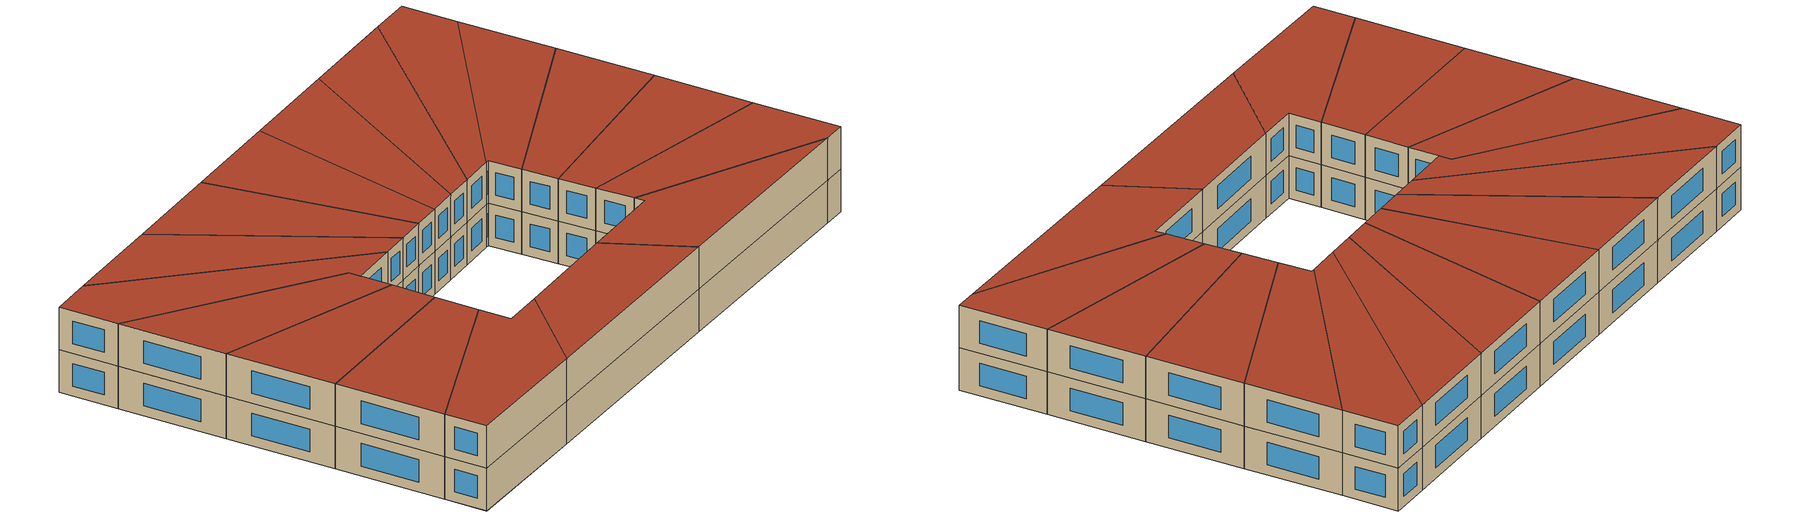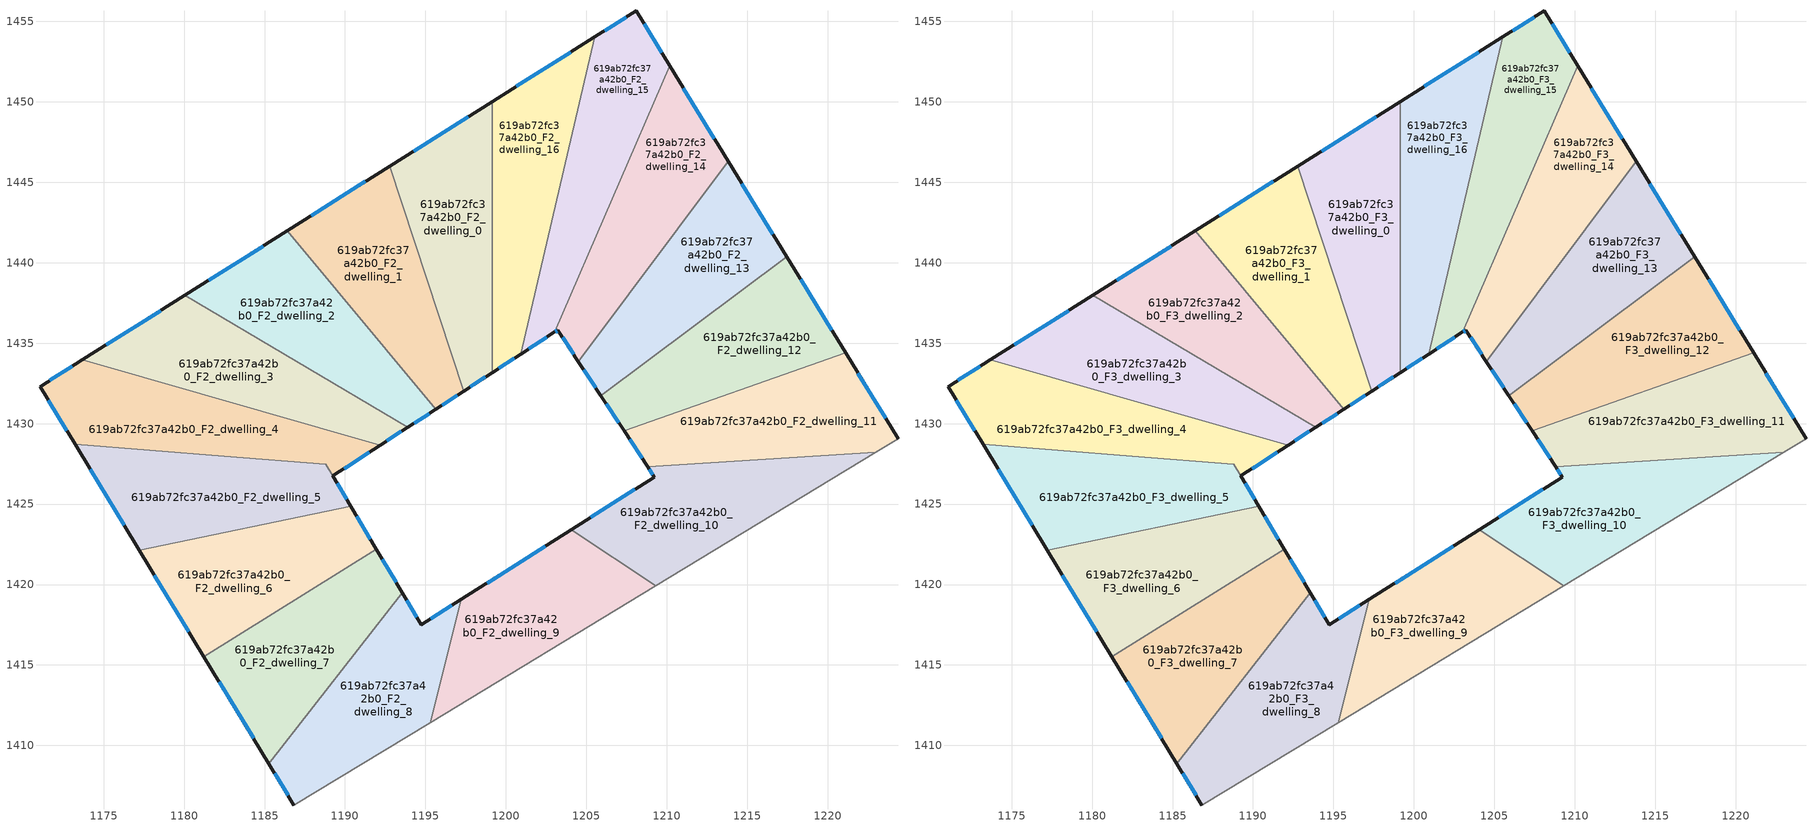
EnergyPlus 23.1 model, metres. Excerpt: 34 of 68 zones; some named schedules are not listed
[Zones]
619ab72fc37a42b0_F2_dwelling_0
 floor to 619ab72fc37a42b0_F1_dwelling_0 (EU_floor_Construction): 1199.15,1450.01 1199.15,1433.17 1197.38,1432.02 1192.77,1446 z6
 wall outside (EU_wall_Construction): 1197.38,1432.02 1199.15,1433.17 / 1199.15,1450.01 1192.77,1446 z6:9
 wall to 619ab72fc37a42b0_F2_dwelling_16 (EU_wall_Construction): 1199.15,1433.17 1199.15,1450.01 z6:9
 wall to 619ab72fc37a42b0_F2_dwelling_1 (EU_wall_Construction): 1192.77,1446 1197.38,1432.02 z6:9
 window (EU_Window_Construction): 1197.8,1432.29 1198.73,1432.9 / 1197.65,1449.07 1194.27,1446.94 z6.7:8.3
619ab72fc37a42b0_F2_dwelling_1
 floor to 619ab72fc37a42b0_F1_dwelling_1 (EU_floor_Construction): 1192.77,1446 1197.38,1432.02 1195.63,1430.89 1186.4,1441.98 z6
 wall outside (EU_wall_Construction): 1195.64,1430.89 1197.38,1432.02 / 1192.77,1446 1186.4,1441.98 z6:9
 wall to 619ab72fc37a42b0_F2_dwelling_2 (EU_wall_Construction): 1186.4,1441.98 1195.64,1430.89 z6:9
 window (EU_Window_Construction): 1196.05,1431.16 1196.97,1431.76 / 1191.27,1445.05 1187.9,1442.92 z6.7:8.3
619ab72fc37a42b0_F2_dwelling_10
 floor to 619ab72fc37a42b0_F1_dwelling_10 (EU_floor_Construction): 1222.99,1428.23 1209.31,1419.93 1204.07,1423.41 1209.24,1426.68 1208.82,1427.31 z6
 wall outside (EU_wall_Construction): 1208.82,1427.31 1209.24,1426.68 1204.07,1423.41 z6:9
 wall adiabatic (EU_wall_Construction): 1209.31,1419.93 1222.99,1428.23 z6:9
 wall to 619ab72fc37a42b0_F2_dwelling_11 (EU_wall_Construction): 1222.99,1428.23 1208.82,1427.31 z6:9
 wall to 619ab72fc37a42b0_F2_dwelling_9 (EU_wall_Construction): 1204.07,1423.41 1209.31,1419.93 z6:9
 window (EU_Window_Construction): 1208.02,1425.91 1205.28,1424.18 / 1208.92,1427.16 1209.14,1426.83 z6.7:8.3
619ab72fc37a42b0_F2_dwelling_11
 floor to 619ab72fc37a42b0_F1_dwelling_11 (EU_floor_Construction): 1221.11,1434.4 1224.38,1429.07 1222.99,1428.23 1208.82,1427.31 1207.34,1429.56 z6
 wall outside (EU_wall_Construction): 1207.34,1429.56 1208.82,1427.31 / 1224.38,1429.07 1221.11,1434.4 z6:9
 wall adiabatic (EU_wall_Construction): 1222.99,1428.23 1224.38,1429.07 z6:9
 wall to 619ab72fc37a42b0_F2_dwelling_12 (EU_wall_Construction): 1221.11,1434.4 1207.34,1429.56 z6:9
 window (EU_Window_Construction): 1207.69,1429.03 1208.48,1427.84 / 1223.61,1430.32 1221.88,1433.15 z6.7:8.3
619ab72fc37a42b0_F2_dwelling_12
 floor to 619ab72fc37a42b0_F1_dwelling_12 (EU_floor_Construction): 1217.46,1440.36 1221.11,1434.4 1207.34,1429.56 1205.91,1431.73 z6
 wall outside (EU_wall_Construction): 1205.91,1431.73 1207.34,1429.56 / 1221.11,1434.4 1217.46,1440.36 z6:9
 wall to 619ab72fc37a42b0_F2_dwelling_13 (EU_wall_Construction): 1217.46,1440.36 1205.91,1431.73 z6:9
 window (EU_Window_Construction): 1206.25,1431.22 1207.01,1430.07 / 1220.26,1435.8 1218.32,1438.96 z6.7:8.3
619ab72fc37a42b0_F2_dwelling_13
 floor to 619ab72fc37a42b0_F1_dwelling_13 (EU_floor_Construction): 1213.82,1446.31 1217.46,1440.36 1205.91,1431.73 1204.51,1433.86 z6
 wall outside (EU_wall_Construction): 1204.51,1433.86 1205.91,1431.73 / 1217.46,1440.36 1213.82,1446.31 z6:9
 wall to 619ab72fc37a42b0_F2_dwelling_14 (EU_wall_Construction): 1213.82,1446.31 1204.51,1433.86 z6:9
 window (EU_Window_Construction): 1204.84,1433.36 1205.58,1432.23 / 1216.6,1441.76 1214.67,1444.92 z6.7:8.3
619ab72fc37a42b0_F2_dwelling_14
 floor to 619ab72fc37a42b0_F1_dwelling_14 (EU_floor_Construction): 1210.19,1452.24 1213.82,1446.31 1204.51,1433.86 1203.22,1435.82 1203.04,1435.7 z6
 wall outside (EU_wall_Construction): 1203.04,1435.7 1203.22,1435.82 1204.51,1433.86 / 1213.82,1446.31 1210.19,1452.24 z6:9
 wall to 619ab72fc37a42b0_F2_dwelling_15 (EU_wall_Construction): 1210.19,1452.24 1203.04,1435.7 z6:9
 window (EU_Window_Construction): 1203.53,1435.36 1204.21,1434.32 / 1203.08,1435.72 1203.18,1435.79 / 1212.96,1447.71 1211.04,1450.85 z6.7:8.3
619ab72fc37a42b0_F2_dwelling_15
 floor to 619ab72fc37a42b0_F1_dwelling_15 (EU_floor_Construction): 1208.1,1455.65 1210.19,1452.24 1203.04,1435.7 1200.93,1434.33 1205.53,1454.04 z6
 wall outside (EU_wall_Construction): 1200.93,1434.33 1203.04,1435.7 / 1210.19,1452.24 1208.1,1455.65 1205.53,1454.04 z6:9
 wall to 619ab72fc37a42b0_F2_dwelling_16 (EU_wall_Construction): 1205.53,1454.04 1200.93,1434.33 z6:9
 window (EU_Window_Construction): 1201.43,1434.65 1202.55,1435.38 / 1207.49,1455.27 1206.13,1454.42 / 1209.7,1453.04 1208.59,1454.85 z6.7:8.3
619ab72fc37a42b0_F2_dwelling_16
 floor to 619ab72fc37a42b0_F1_dwelling_16 (EU_floor_Construction): 1205.53,1454.04 1200.93,1434.33 1199.15,1433.17 1199.15,1450.01 z6
 wall outside (EU_wall_Construction): 1199.15,1433.17 1200.93,1434.33 / 1205.53,1454.04 1199.15,1450.01 z6:9
 window (EU_Window_Construction): 1199.57,1433.44 1200.51,1434.06 / 1204.03,1453.09 1200.64,1450.96 z6.7:8.3
619ab72fc37a42b0_F2_dwelling_2
 floor to 619ab72fc37a42b0_F1_dwelling_2 (EU_floor_Construction): 1186.4,1441.98 1195.63,1430.89 1193.91,1429.77 1180.03,1437.97 z6
 wall outside (EU_wall_Construction): 1193.91,1429.77 1195.64,1430.89 / 1186.4,1441.98 1180.03,1437.97 z6:9
 wall to 619ab72fc37a42b0_F2_dwelling_3 (EU_wall_Construction): 1180.03,1437.97 1193.91,1429.77 z6:9
 window (EU_Window_Construction): 1194.31,1430.03 1195.23,1430.63 / 1184.9,1441.04 1181.53,1438.91 z6.7:8.3
619ab72fc37a42b0_F2_dwelling_3
 floor to 619ab72fc37a42b0_F1_dwelling_3 (EU_floor_Construction): 1193.91,1429.77 1192.2,1428.66 1173.67,1433.96 1180.03,1437.97 z6
 wall outside (EU_wall_Construction): 1192.2,1428.66 1193.91,1429.77 / 1180.03,1437.97 1173.67,1433.96 z6:9
 wall to 619ab72fc37a42b0_F2_dwelling_4 (EU_wall_Construction): 1173.67,1433.96 1192.2,1428.66 z6:9
 window (EU_Window_Construction): 1192.6,1428.92 1193.51,1429.51 / 1178.54,1437.03 1175.17,1434.9 z6.7:8.3
619ab72fc37a42b0_F2_dwelling_4
 floor to 619ab72fc37a42b0_F1_dwelling_4 (EU_floor_Construction): 1192.2,1428.66 1189.25,1426.75 1188.8,1427.49 1173.22,1428.71 1171.04,1432.3 1173.67,1433.96 z6
 wall outside (EU_wall_Construction): 1173.67,1433.96 1171.04,1432.3 1173.22,1428.71 / 1189.24,1426.75 1192.2,1428.66 z6:9
 wall to 619ab72fc37a42b0_F2_dwelling_5 (EU_wall_Construction): 1173.22,1428.71 1182.49,1427.98 / 1188.81,1427.49 1189.24,1426.75 / 1182.5,1427.98 1188.8,1427.49 z6:9
 window (EU_Window_Construction): 1171.55,1431.46 1172.71,1429.55 / 1173.05,1433.57 1171.66,1432.69 / 1189.94,1427.2 1191.51,1428.21 z6.7:8.3
619ab72fc37a42b0_F2_dwelling_5
 floor to 619ab72fc37a42b0_F1_dwelling_5 (EU_floor_Construction): 1188.8,1427.49 1190.37,1424.86 1177.21,1422.13 1173.22,1428.71 z6
 wall outside (EU_wall_Construction): 1173.22,1428.71 1177.21,1422.13 / 1190.37,1424.86 1189.25,1426.75 z6:9
 wall to 619ab72fc37a42b0_F2_dwelling_6 (EU_wall_Construction): 1177.21,1422.13 1190.37,1424.86 z6:9
 window (EU_Window_Construction): 1174.16,1427.16 1176.28,1423.68 / 1190.1,1425.3 1189.51,1426.3 z6.7:8.3
619ab72fc37a42b0_F2_dwelling_6
 floor to 619ab72fc37a42b0_F1_dwelling_6 (EU_floor_Construction): 1190.37,1424.86 1191.95,1422.19 1181.23,1415.51 1177.21,1422.13 z6
 wall outside (EU_wall_Construction): 1191.95,1422.19 1190.37,1424.86 / 1177.21,1422.13 1181.23,1415.51 z6:9
 wall to 619ab72fc37a42b0_F2_dwelling_7 (EU_wall_Construction): 1181.23,1415.51 1191.95,1422.19 z6:9
 window (EU_Window_Construction): 1191.58,1422.82 1190.74,1424.23 / 1178.16,1420.58 1180.29,1417.06 z6.7:8.3
619ab72fc37a42b0_F2_dwelling_7
 floor to 619ab72fc37a42b0_F1_dwelling_7 (EU_floor_Construction): 1191.95,1422.19 1193.55,1419.5 1185.26,1408.87 1181.23,1415.51 z6
 wall outside (EU_wall_Construction): 1193.55,1419.5 1191.95,1422.19 / 1181.23,1415.51 1185.26,1408.87 z6:9
 wall to 619ab72fc37a42b0_F2_dwelling_8 (EU_wall_Construction): 1185.26,1408.87 1193.55,1419.5 z6:9
 window (EU_Window_Construction): 1193.18,1420.13 1192.33,1421.56 / 1182.18,1413.95 1184.32,1410.43 z6.7:8.3
619ab72fc37a42b0_F2_dwelling_8
 floor to 619ab72fc37a42b0_F1_dwelling_8 (EU_floor_Construction): 1197.22,1419.07 1195.28,1411.42 1186.83,1406.29 1185.26,1408.87 1193.55,1419.5 1194.74,1417.5 z6
 wall outside (EU_wall_Construction): 1197.22,1419.07 1194.74,1417.5 1193.55,1419.5 / 1185.26,1408.87 1186.83,1406.29 z6:9
 wall adiabatic (EU_wall_Construction): 1186.83,1406.29 1195.28,1411.42 z6:9
 wall to 619ab72fc37a42b0_F2_dwelling_9 (EU_wall_Construction): 1195.29,1411.42 1197.22,1419.07 z6:9
 window (EU_Window_Construction): 1194.46,1417.97 1193.83,1419.03 / 1196.64,1418.7 1195.32,1417.87 / 1185.63,1408.26 1186.46,1406.89 z6.7:8.3
619ab72fc37a42b0_F2_dwelling_9
 floor to 619ab72fc37a42b0_F1_dwelling_9 (EU_floor_Construction): 1209.31,1419.93 1195.28,1411.42 1197.22,1419.07 1204.07,1423.41 z6
 wall outside (EU_wall_Construction): 1204.07,1423.41 1197.22,1419.07 z6:9
 wall adiabatic (EU_wall_Construction): 1195.28,1411.42 1209.31,1419.93 z6:9
 window (EU_Window_Construction): 1202.46,1422.39 1198.83,1420.09 z6.7:8.3
619ab72fc37a42b0_F3_dwelling_0
 floor to 619ab72fc37a42b0_F2_dwelling_0 (EU_floor_Construction): 1199.15,1450.01 1199.15,1433.17 1197.38,1432.02 1192.77,1446 z9
 wall outside (EU_wall_Construction): 1197.38,1432.02 1199.15,1433.17 / 1199.15,1450.01 1192.77,1446 z9:12
 wall to 619ab72fc37a42b0_F3_dwelling_16 (EU_wall_Construction): 1199.15,1433.17 1199.15,1450.01 z9:12
 wall to 619ab72fc37a42b0_F3_dwelling_1 (EU_wall_Construction): 1192.77,1446 1197.38,1432.02 z9:12
 window (EU_Window_Construction): 1197.8,1432.29 1198.73,1432.9 / 1197.65,1449.07 1194.27,1446.94 z9.7:11.3
 roof outside (EU_roof_Construction): 1199.15,1433.17 1199.15,1450.01 1192.77,1446 1197.38,1432.02 z12
619ab72fc37a42b0_F3_dwelling_1
 floor to 619ab72fc37a42b0_F2_dwelling_1 (EU_floor_Construction): 1192.77,1446 1197.38,1432.02 1195.63,1430.89 1186.4,1441.98 z9
 wall outside (EU_wall_Construction): 1195.64,1430.89 1197.38,1432.02 / 1192.77,1446 1186.4,1441.98 z9:12
 wall to 619ab72fc37a42b0_F3_dwelling_2 (EU_wall_Construction): 1186.4,1441.98 1195.64,1430.89 z9:12
 window (EU_Window_Construction): 1196.05,1431.16 1196.97,1431.76 / 1191.27,1445.05 1187.9,1442.92 z9.7:11.3
 roof outside (EU_roof_Construction): 1197.38,1432.02 1192.77,1446 1186.4,1441.98 1195.64,1430.89 z12
619ab72fc37a42b0_F3_dwelling_10
 floor to 619ab72fc37a42b0_F2_dwelling_10 (EU_floor_Construction): 1222.99,1428.23 1209.31,1419.93 1204.07,1423.41 1209.24,1426.68 1208.82,1427.31 z9
 wall outside (EU_wall_Construction): 1208.82,1427.31 1209.24,1426.68 1204.07,1423.41 z9:12
 wall adiabatic (EU_wall_Construction): 1209.31,1419.93 1222.99,1428.23 z9:12
 wall to 619ab72fc37a42b0_F3_dwelling_11 (EU_wall_Construction): 1222.99,1428.23 1208.82,1427.31 z9:12
 wall to 619ab72fc37a42b0_F3_dwelling_9 (EU_wall_Construction): 1204.07,1423.41 1209.31,1419.93 z9:12
 window (EU_Window_Construction): 1208.02,1425.91 1205.28,1424.18 / 1208.92,1427.16 1209.14,1426.83 z9.7:11.3
 roof outside (EU_roof_Construction): 1222.99,1428.23 1208.82,1427.31 1209.24,1426.68 1204.07,1423.41 1209.31,1419.93 z12
619ab72fc37a42b0_F3_dwelling_11
 floor to 619ab72fc37a42b0_F2_dwelling_11 (EU_floor_Construction): 1221.11,1434.4 1224.38,1429.07 1222.99,1428.23 1208.82,1427.31 1207.34,1429.56 z9
 wall outside (EU_wall_Construction): 1207.34,1429.56 1208.82,1427.31 / 1224.38,1429.07 1221.11,1434.4 z9:12
 wall adiabatic (EU_wall_Construction): 1222.99,1428.23 1224.38,1429.07 z9:12
 wall to 619ab72fc37a42b0_F3_dwelling_12 (EU_wall_Construction): 1221.11,1434.4 1207.34,1429.56 z9:12
 window (EU_Window_Construction): 1207.69,1429.03 1208.48,1427.84 / 1223.61,1430.32 1221.88,1433.15 z9.7:11.3
 roof outside (EU_roof_Construction): 1222.99,1428.23 1224.38,1429.07 1221.11,1434.4 1207.34,1429.56 1208.82,1427.31 z12
619ab72fc37a42b0_F3_dwelling_12
 floor to 619ab72fc37a42b0_F2_dwelling_12 (EU_floor_Construction): 1217.46,1440.36 1221.11,1434.4 1207.34,1429.56 1205.91,1431.73 z9
 wall outside (EU_wall_Construction): 1205.91,1431.73 1207.34,1429.56 / 1221.11,1434.4 1217.46,1440.36 z9:12
 wall to 619ab72fc37a42b0_F3_dwelling_13 (EU_wall_Construction): 1217.46,1440.36 1205.91,1431.73 z9:12
 window (EU_Window_Construction): 1206.25,1431.22 1207.01,1430.07 / 1220.26,1435.8 1218.32,1438.96 z9.7:11.3
 roof outside (EU_roof_Construction): 1221.11,1434.4 1217.46,1440.36 1205.91,1431.73 1207.34,1429.56 z12
619ab72fc37a42b0_F3_dwelling_13
 floor to 619ab72fc37a42b0_F2_dwelling_13 (EU_floor_Construction): 1213.82,1446.31 1217.46,1440.36 1205.91,1431.73 1204.51,1433.86 z9
 wall outside (EU_wall_Construction): 1204.51,1433.86 1205.91,1431.73 / 1217.46,1440.36 1213.82,1446.31 z9:12
 wall to 619ab72fc37a42b0_F3_dwelling_14 (EU_wall_Construction): 1213.82,1446.31 1204.51,1433.86 z9:12
 window (EU_Window_Construction): 1204.84,1433.36 1205.58,1432.23 / 1216.6,1441.76 1214.67,1444.92 z9.7:11.3
 roof outside (EU_roof_Construction): 1217.46,1440.36 1213.82,1446.31 1204.51,1433.86 1205.91,1431.73 z12
619ab72fc37a42b0_F3_dwelling_14
 floor to 619ab72fc37a42b0_F2_dwelling_14 (EU_floor_Construction): 1210.19,1452.24 1213.82,1446.31 1204.51,1433.86 1203.22,1435.82 1203.04,1435.7 z9
 wall outside (EU_wall_Construction): 1203.04,1435.7 1203.22,1435.82 1204.51,1433.86 / 1213.82,1446.31 1210.19,1452.24 z9:12
 wall to 619ab72fc37a42b0_F3_dwelling_15 (EU_wall_Construction): 1210.19,1452.24 1203.04,1435.7 z9:12
 window (EU_Window_Construction): 1203.53,1435.36 1204.21,1434.32 / 1203.08,1435.72 1203.18,1435.79 / 1212.96,1447.71 1211.04,1450.85 z9.7:11.3
 roof outside (EU_roof_Construction): 1204.51,1433.86 1213.82,1446.31 1210.19,1452.24 1203.04,1435.7 1203.22,1435.82 z12
619ab72fc37a42b0_F3_dwelling_15
 floor to 619ab72fc37a42b0_F2_dwelling_15 (EU_floor_Construction): 1208.1,1455.65 1210.19,1452.24 1203.04,1435.7 1200.93,1434.33 1205.53,1454.04 z9
 wall outside (EU_wall_Construction): 1200.93,1434.33 1203.04,1435.7 / 1210.19,1452.24 1208.1,1455.65 1205.53,1454.04 z9:12
 wall to 619ab72fc37a42b0_F3_dwelling_16 (EU_wall_Construction): 1205.53,1454.04 1200.93,1434.33 z9:12
 window (EU_Window_Construction): 1201.43,1434.65 1202.55,1435.38 / 1207.49,1455.27 1206.13,1454.42 / 1209.7,1453.04 1208.59,1454.85 z9.7:11.3
 roof outside (EU_roof_Construction): 1203.04,1435.7 1210.19,1452.24 1208.1,1455.65 1205.53,1454.04 1200.93,1434.33 z12
619ab72fc37a42b0_F3_dwelling_16
 floor to 619ab72fc37a42b0_F2_dwelling_16 (EU_floor_Construction): 1205.53,1454.04 1200.93,1434.33 1199.15,1433.17 1199.15,1450.01 z9
 wall outside (EU_wall_Construction): 1199.15,1433.17 1200.93,1434.33 / 1205.53,1454.04 1199.15,1450.01 z9:12
 window (EU_Window_Construction): 1199.57,1433.44 1200.51,1434.06 / 1204.03,1453.09 1200.64,1450.96 z9.7:11.3
 roof outside (EU_roof_Construction): 1200.93,1434.33 1205.53,1454.04 1199.15,1450.01 1199.15,1433.17 z12
619ab72fc37a42b0_F3_dwelling_2
 floor to 619ab72fc37a42b0_F2_dwelling_2 (EU_floor_Construction): 1186.4,1441.98 1195.63,1430.89 1193.91,1429.77 1180.03,1437.97 z9
 wall outside (EU_wall_Construction): 1193.91,1429.77 1195.64,1430.89 / 1186.4,1441.98 1180.03,1437.97 z9:12
 wall to 619ab72fc37a42b0_F3_dwelling_3 (EU_wall_Construction): 1180.03,1437.97 1193.91,1429.77 z9:12
 window (EU_Window_Construction): 1194.31,1430.03 1195.23,1430.63 / 1184.9,1441.04 1181.53,1438.91 z9.7:11.3
 roof outside (EU_roof_Construction): 1195.64,1430.89 1186.4,1441.98 1180.03,1437.97 1193.91,1429.77 z12
619ab72fc37a42b0_F3_dwelling_3
 floor to 619ab72fc37a42b0_F2_dwelling_3 (EU_floor_Construction): 1193.91,1429.77 1192.2,1428.66 1173.67,1433.96 1180.03,1437.97 z9
 wall outside (EU_wall_Construction): 1192.2,1428.66 1193.91,1429.77 / 1180.03,1437.97 1173.67,1433.96 z9:12
 wall to 619ab72fc37a42b0_F3_dwelling_4 (EU_wall_Construction): 1173.67,1433.96 1192.2,1428.66 z9:12
 window (EU_Window_Construction): 1192.6,1428.92 1193.51,1429.51 / 1178.54,1437.03 1175.17,1434.9 z9.7:11.3
 roof outside (EU_roof_Construction): 1193.91,1429.77 1180.03,1437.97 1173.67,1433.96 1192.2,1428.66 z12
619ab72fc37a42b0_F3_dwelling_4
 floor to 619ab72fc37a42b0_F2_dwelling_4 (EU_floor_Construction): 1192.2,1428.66 1189.25,1426.75 1188.8,1427.49 1173.22,1428.71 1171.04,1432.3 1173.67,1433.96 z9
 wall outside (EU_wall_Construction): 1173.67,1433.96 1171.04,1432.3 1173.22,1428.71 / 1189.24,1426.75 1192.2,1428.66 z9:12
 wall to 619ab72fc37a42b0_F3_dwelling_5 (EU_wall_Construction): 1173.22,1428.71 1182.49,1427.98 / 1188.81,1427.49 1189.24,1426.75 / 1182.5,1427.98 1188.8,1427.49 z9:12
 window (EU_Window_Construction): 1171.55,1431.46 1172.71,1429.55 / 1173.05,1433.57 1171.66,1432.69 / 1189.94,1427.2 1191.51,1428.21 z9.7:11.3
 roof outside (EU_roof_Construction): 1192.2,1428.66 1173.67,1433.96 1171.04,1432.3 1173.22,1428.71 1188.8,1427.49 1189.25,1426.75 z12
619ab72fc37a42b0_F3_dwelling_5
 floor to 619ab72fc37a42b0_F2_dwelling_5 (EU_floor_Construction): 1188.8,1427.49 1190.37,1424.86 1177.21,1422.13 1173.22,1428.71 z9
 wall outside (EU_wall_Construction): 1173.22,1428.71 1177.21,1422.13 / 1190.37,1424.86 1189.25,1426.75 z9:12
 wall to 619ab72fc37a42b0_F3_dwelling_6 (EU_wall_Construction): 1177.21,1422.13 1190.37,1424.86 z9:12
 window (EU_Window_Construction): 1174.16,1427.16 1176.28,1423.68 / 1190.1,1425.3 1189.51,1426.3 z9.7:11.3
 roof outside (EU_roof_Construction): 1190.37,1424.86 1188.8,1427.49 1173.22,1428.71 1177.21,1422.13 z12
619ab72fc37a42b0_F3_dwelling_6
 floor to 619ab72fc37a42b0_F2_dwelling_6 (EU_floor_Construction): 1190.37,1424.86 1191.95,1422.19 1181.23,1415.51 1177.21,1422.13 z9
 wall outside (EU_wall_Construction): 1191.95,1422.19 1190.37,1424.86 / 1177.21,1422.13 1181.23,1415.51 z9:12
 wall to 619ab72fc37a42b0_F3_dwelling_7 (EU_wall_Construction): 1181.23,1415.51 1191.95,1422.19 z9:12
 window (EU_Window_Construction): 1191.58,1422.82 1190.74,1424.23 / 1178.16,1420.58 1180.29,1417.06 z9.7:11.3
 roof outside (EU_roof_Construction): 1191.95,1422.19 1190.37,1424.86 1177.21,1422.13 1181.23,1415.51 z12
619ab72fc37a42b0_F3_dwelling_7
 floor to 619ab72fc37a42b0_F2_dwelling_7 (EU_floor_Construction): 1191.95,1422.19 1193.55,1419.5 1185.26,1408.87 1181.23,1415.51 z9
 wall outside (EU_wall_Construction): 1193.55,1419.5 1191.95,1422.19 / 1181.23,1415.51 1185.26,1408.87 z9:12
 wall to 619ab72fc37a42b0_F3_dwelling_8 (EU_wall_Construction): 1185.26,1408.87 1193.55,1419.5 z9:12
 window (EU_Window_Construction): 1193.18,1420.13 1192.33,1421.56 / 1182.18,1413.95 1184.32,1410.43 z9.7:11.3
 roof outside (EU_roof_Construction): 1185.26,1408.87 1193.55,1419.5 1191.95,1422.19 1181.23,1415.51 z12
619ab72fc37a42b0_F3_dwelling_8
 floor to 619ab72fc37a42b0_F2_dwelling_8 (EU_floor_Construction): 1197.22,1419.07 1195.28,1411.42 1186.83,1406.29 1185.26,1408.87 1193.55,1419.5 1194.74,1417.5 z9
 wall outside (EU_wall_Construction): 1197.22,1419.07 1194.74,1417.5 1193.55,1419.5 / 1185.26,1408.87 1186.83,1406.29 z9:12
 wall adiabatic (EU_wall_Construction): 1186.83,1406.29 1195.28,1411.42 z9:12
 wall to 619ab72fc37a42b0_F3_dwelling_9 (EU_wall_Construction): 1195.29,1411.42 1197.22,1419.07 z9:12
 window (EU_Window_Construction): 1194.46,1417.97 1193.83,1419.03 / 1196.64,1418.7 1195.32,1417.87 / 1185.63,1408.26 1186.46,1406.89 z9.7:11.3
 roof outside (EU_roof_Construction): 1195.28,1411.42 1197.22,1419.07 1194.74,1417.5 1193.55,1419.5 1185.26,1408.87 1186.83,1406.29 z12
619ab72fc37a42b0_F3_dwelling_9
 floor to 619ab72fc37a42b0_F2_dwelling_9 (EU_floor_Construction): 1209.31,1419.93 1195.28,1411.42 1197.22,1419.07 1204.07,1423.41 z9
 wall outside (EU_wall_Construction): 1204.07,1423.41 1197.22,1419.07 z9:12
 wall adiabatic (EU_wall_Construction): 1195.28,1411.42 1209.31,1419.93 z9:12
 window (EU_Window_Construction): 1202.46,1422.39 1198.83,1420.09 z9.7:11.3
 roof outside (EU_roof_Construction): 1209.31,1419.93 1204.07,1423.41 1197.22,1419.07 1195.28,1411.42 z12
[Building]
EU S2 Campaign: North Axis=0; Terrain=City; Solar Distribution=FullExterior
[Site:Location]
Budapest.Ferenc.Liszt.Intl.AP: Latitude=47.437; Longitude=19.256; Time Zone=1; Elevation=185
[SizingPeriod:WeatherFileDays]
AnnualSizingPeriod: Begin Month=1; Begin Day of Month=1; End Month=12; End Day of Month=31; Day of Week for Start Day=Monday; Use Weather File Daylight Saving Period=No; Use Weather File Rain and Snow Indicators=No
[MATERIAL]
EU_InternalMass_Material: Roughness=MediumRough; Thickness=0.1; Conductivity=1; Density=1800; Specific Heat=900; Thermal Absorptance=0.9; Solar Absorptance=0.7; Visible Absorptance=0.7
[MATERIAL:NOMASS] Roughness=MediumRough; Thermal Absorptance=0.9; Solar Absorptance=0.7; Visible Absorptance=0.7
Name | Thermal Resistance
EU_wall_NoMass | 0.832559
EU_roof_NoMass | 1.39638
EU_floor_NoMass | 0.872794
[WINDOWMATERIAL:SIMPLEGLAZINGSYSTEM]
EU_Window_SimpleGlazing: UFactor=2.79869; Solar Heat Gain Coefficient=0.75; Visible Transmittance=0.75
[CONSTRUCTION]
EU_wall_Construction: EU_wall_NoMass
EU_roof_Construction: EU_roof_NoMass
EU_floor_Construction: EU_floor_NoMass
EU_Window_Construction: EU_Window_SimpleGlazing
EU_InternalMass_Construction: EU_InternalMass_Material
[ZONE] Type=1; Multiplier=1; Ceiling Height=autocalculate; Floor Area=autocalculate; Part of Total Floor Area=Yes
Name | Volume
619ab72fc37a42b0_F2_dwelling_0; 619ab72fc37a42b0_F3_dwelling_0 | 206.043
619ab72fc37a42b0_F2_dwelling_1; 619ab72fc37a42b0_F3_dwelling_1 | 205.992
619ab72fc37a42b0_F2_dwelling_10; 619ab72fc37a42b0_F3_dwelling_10 | 205.99
619ab72fc37a42b0_F2_dwelling_11; 619ab72fc37a42b0_F3_dwelling_11 | 206.022
619ab72fc37a42b0_F2_dwelling_12; 619ab72fc37a42b0_F3_dwelling_12 | 206.02
619ab72fc37a42b0_F2_dwelling_13; 619ab72fc37a42b0_F3_dwelling_13 | 206.038
619ab72fc37a42b0_F2_dwelling_14; 619ab72fc37a42b0_F3_dwelling_14 | 206
619ab72fc37a42b0_F2_dwelling_15; 619ab72fc37a42b0_F3_dwelling_15 | 205.999
619ab72fc37a42b0_F2_dwelling_16; 619ab72fc37a42b0_F3_dwelling_16; 619ab72fc37a42b0_F2_dwelling_2; 619ab72fc37a42b0_F3_dwelling_2 | 206.04
619ab72fc37a42b0_F2_dwelling_3; 619ab72fc37a42b0_F3_dwelling_3 | 206.016
619ab72fc37a42b0_F2_dwelling_4; 619ab72fc37a42b0_F3_dwelling_4 | 207.538
619ab72fc37a42b0_F2_dwelling_5; 619ab72fc37a42b0_F3_dwelling_5 | 204.487
619ab72fc37a42b0_F2_dwelling_6; 619ab72fc37a42b0_F3_dwelling_6 | 206.055
619ab72fc37a42b0_F2_dwelling_7; 619ab72fc37a42b0_F3_dwelling_7 | 206.023
619ab72fc37a42b0_F2_dwelling_8; 619ab72fc37a42b0_F3_dwelling_8 | 206.007
619ab72fc37a42b0_F2_dwelling_9; 619ab72fc37a42b0_F3_dwelling_9 | 206.026
[INTERNALMASS] Construction=EU_InternalMass_Construction
Name | Zone or ZoneList | Surface Area
619ab72fc37a42b0_F2_dwelling_0_EU_InternalMass | 619ab72fc37a42b0_F2_dwelling_0 | 68.6809
619ab72fc37a42b0_F2_dwelling_1_EU_InternalMass | 619ab72fc37a42b0_F2_dwelling_1 | 68.6642
619ab72fc37a42b0_F2_dwelling_2_EU_InternalMass | 619ab72fc37a42b0_F2_dwelling_2 | 68.6799
619ab72fc37a42b0_F2_dwelling_3_EU_InternalMass | 619ab72fc37a42b0_F2_dwelling_3 | 68.6723
619ab72fc37a42b0_F2_dwelling_4_EU_InternalMass | 619ab72fc37a42b0_F2_dwelling_4 | 69.177
619ab72fc37a42b0_F2_dwelling_5_EU_InternalMass | 619ab72fc37a42b0_F2_dwelling_5 | 68.1646
619ab72fc37a42b0_F2_dwelling_6_EU_InternalMass | 619ab72fc37a42b0_F2_dwelling_6 | 68.6852
619ab72fc37a42b0_F2_dwelling_7_EU_InternalMass | 619ab72fc37a42b0_F2_dwelling_7 | 68.6741
619ab72fc37a42b0_F2_dwelling_8_EU_InternalMass | 619ab72fc37a42b0_F2_dwelling_8 | 68.669
619ab72fc37a42b0_F2_dwelling_9_EU_InternalMass | 619ab72fc37a42b0_F2_dwelling_9 | 68.6751
619ab72fc37a42b0_F2_dwelling_10_EU_InternalMass | 619ab72fc37a42b0_F2_dwelling_10 | 68.6636
619ab72fc37a42b0_F2_dwelling_11_EU_InternalMass | 619ab72fc37a42b0_F2_dwelling_11 | 68.6739
619ab72fc37a42b0_F2_dwelling_12_EU_InternalMass | 619ab72fc37a42b0_F2_dwelling_12 | 68.6736
619ab72fc37a42b0_F2_dwelling_13_EU_InternalMass | 619ab72fc37a42b0_F2_dwelling_13 | 68.6792
619ab72fc37a42b0_F2_dwelling_14_EU_InternalMass | 619ab72fc37a42b0_F2_dwelling_14 | 68.6667
619ab72fc37a42b0_F2_dwelling_15_EU_InternalMass | 619ab72fc37a42b0_F2_dwelling_15 | 68.6661
619ab72fc37a42b0_F2_dwelling_16_EU_InternalMass | 619ab72fc37a42b0_F2_dwelling_16 | 68.6801
619ab72fc37a42b0_F3_dwelling_0_EU_InternalMass | 619ab72fc37a42b0_F3_dwelling_0 | 68.6809
619ab72fc37a42b0_F3_dwelling_1_EU_InternalMass | 619ab72fc37a42b0_F3_dwelling_1 | 68.6642
619ab72fc37a42b0_F3_dwelling_2_EU_InternalMass | 619ab72fc37a42b0_F3_dwelling_2 | 68.6799
619ab72fc37a42b0_F3_dwelling_3_EU_InternalMass | 619ab72fc37a42b0_F3_dwelling_3 | 68.6723
619ab72fc37a42b0_F3_dwelling_4_EU_InternalMass | 619ab72fc37a42b0_F3_dwelling_4 | 69.177
619ab72fc37a42b0_F3_dwelling_5_EU_InternalMass | 619ab72fc37a42b0_F3_dwelling_5 | 68.1646
619ab72fc37a42b0_F3_dwelling_6_EU_InternalMass | 619ab72fc37a42b0_F3_dwelling_6 | 68.6852
619ab72fc37a42b0_F3_dwelling_7_EU_InternalMass | 619ab72fc37a42b0_F3_dwelling_7 | 68.6741
619ab72fc37a42b0_F3_dwelling_8_EU_InternalMass | 619ab72fc37a42b0_F3_dwelling_8 | 68.669
619ab72fc37a42b0_F3_dwelling_9_EU_InternalMass | 619ab72fc37a42b0_F3_dwelling_9 | 68.6751
619ab72fc37a42b0_F3_dwelling_10_EU_InternalMass | 619ab72fc37a42b0_F3_dwelling_10 | 68.6636
619ab72fc37a42b0_F3_dwelling_11_EU_InternalMass | 619ab72fc37a42b0_F3_dwelling_11 | 68.6739
619ab72fc37a42b0_F3_dwelling_12_EU_InternalMass | 619ab72fc37a42b0_F3_dwelling_12 | 68.6736
619ab72fc37a42b0_F3_dwelling_13_EU_InternalMass | 619ab72fc37a42b0_F3_dwelling_13 | 68.6792
619ab72fc37a42b0_F3_dwelling_14_EU_InternalMass | 619ab72fc37a42b0_F3_dwelling_14 | 68.6667
619ab72fc37a42b0_F3_dwelling_15_EU_InternalMass | 619ab72fc37a42b0_F3_dwelling_15 | 68.6661
619ab72fc37a42b0_F3_dwelling_16_EU_InternalMass | 619ab72fc37a42b0_F3_dwelling_16 | 68.6801
[OTHEREQUIPMENT] Fuel Type=Electricity; Design Level Calculation Method=Watts/Area; Power per Zone Floor Area=1; Fraction Latent=0; Fraction Radiant=0; Fraction Lost=0; Carbon Dioxide Generation Rate=0; EndUse Subcategory=EU_Step8_InternalGains
Name | Zone or ZoneList or Space or SpaceList | Schedule
EU_Step8_InternalGain_619ab72fc37a42b0_F2_dwelling_0_f000 | 619ab72fc37a42b0_F2_dwelling_0 | EU_Step8_GainSchedule_619ab72fc37a42b0_F2_dwelling_0_f000
EU_Step8_InternalGain_619ab72fc37a42b0_F2_dwelling_1_f000 | 619ab72fc37a42b0_F2_dwelling_1 | EU_Step8_GainSchedule_619ab72fc37a42b0_F2_dwelling_1_f000
EU_Step8_InternalGain_619ab72fc37a42b0_F2_dwelling_2_f000 | 619ab72fc37a42b0_F2_dwelling_2 | EU_Step8_GainSchedule_619ab72fc37a42b0_F2_dwelling_2_f000
EU_Step8_InternalGain_619ab72fc37a42b0_F2_dwelling_3_f000 | 619ab72fc37a42b0_F2_dwelling_3 | EU_Step8_GainSchedule_619ab72fc37a42b0_F2_dwelling_3_f000
EU_Step8_InternalGain_619ab72fc37a42b0_F2_dwelling_4_f000 | 619ab72fc37a42b0_F2_dwelling_4 | EU_Step8_GainSchedule_619ab72fc37a42b0_F2_dwelling_4_f000
EU_Step8_InternalGain_619ab72fc37a42b0_F2_dwelling_5_f000 | 619ab72fc37a42b0_F2_dwelling_5 | EU_Step8_GainSchedule_619ab72fc37a42b0_F2_dwelling_5_f000
EU_Step8_InternalGain_619ab72fc37a42b0_F2_dwelling_6_f000 | 619ab72fc37a42b0_F2_dwelling_6 | EU_Step8_GainSchedule_619ab72fc37a42b0_F2_dwelling_6_f000
EU_Step8_InternalGain_619ab72fc37a42b0_F2_dwelling_7_f000 | 619ab72fc37a42b0_F2_dwelling_7 | EU_Step8_GainSchedule_619ab72fc37a42b0_F2_dwelling_7_f000
EU_Step8_InternalGain_619ab72fc37a42b0_F2_dwelling_8_f000 | 619ab72fc37a42b0_F2_dwelling_8 | EU_Step8_GainSchedule_619ab72fc37a42b0_F2_dwelling_8_f000
EU_Step8_InternalGain_619ab72fc37a42b0_F2_dwelling_9_f000 | 619ab72fc37a42b0_F2_dwelling_9 | EU_Step8_GainSchedule_619ab72fc37a42b0_F2_dwelling_9_f000
EU_Step8_InternalGain_619ab72fc37a42b0_F2_dwelling_10_f000 | 619ab72fc37a42b0_F2_dwelling_10 | EU_Step8_GainSchedule_619ab72fc37a42b0_F2_dwelling_10_f000
EU_Step8_InternalGain_619ab72fc37a42b0_F2_dwelling_11_f000 | 619ab72fc37a42b0_F2_dwelling_11 | EU_Step8_GainSchedule_619ab72fc37a42b0_F2_dwelling_11_f000
EU_Step8_InternalGain_619ab72fc37a42b0_F2_dwelling_12_f000 | 619ab72fc37a42b0_F2_dwelling_12 | EU_Step8_GainSchedule_619ab72fc37a42b0_F2_dwelling_12_f000
EU_Step8_InternalGain_619ab72fc37a42b0_F2_dwelling_13_f000 | 619ab72fc37a42b0_F2_dwelling_13 | EU_Step8_GainSchedule_619ab72fc37a42b0_F2_dwelling_13_f000
EU_Step8_InternalGain_619ab72fc37a42b0_F2_dwelling_14_f000 | 619ab72fc37a42b0_F2_dwelling_14 | EU_Step8_GainSchedule_619ab72fc37a42b0_F2_dwelling_14_f000
EU_Step8_InternalGain_619ab72fc37a42b0_F2_dwelling_15_f000 | 619ab72fc37a42b0_F2_dwelling_15 | EU_Step8_GainSchedule_619ab72fc37a42b0_F2_dwelling_15_f000
EU_Step8_InternalGain_619ab72fc37a42b0_F2_dwelling_16_f000 | 619ab72fc37a42b0_F2_dwelling_16 | EU_Step8_GainSchedule_619ab72fc37a42b0_F2_dwelling_16_f000
EU_Step8_InternalGain_619ab72fc37a42b0_F3_dwelling_0_f000 | 619ab72fc37a42b0_F3_dwelling_0 | EU_Step8_GainSchedule_619ab72fc37a42b0_F3_dwelling_0_f000
EU_Step8_InternalGain_619ab72fc37a42b0_F3_dwelling_1_f000 | 619ab72fc37a42b0_F3_dwelling_1 | EU_Step8_GainSchedule_619ab72fc37a42b0_F3_dwelling_1_f000
EU_Step8_InternalGain_619ab72fc37a42b0_F3_dwelling_2_f000 | 619ab72fc37a42b0_F3_dwelling_2 | EU_Step8_GainSchedule_619ab72fc37a42b0_F3_dwelling_2_f000
EU_Step8_InternalGain_619ab72fc37a42b0_F3_dwelling_3_f000 | 619ab72fc37a42b0_F3_dwelling_3 | EU_Step8_GainSchedule_619ab72fc37a42b0_F3_dwelling_3_f000
EU_Step8_InternalGain_619ab72fc37a42b0_F3_dwelling_4_f000 | 619ab72fc37a42b0_F3_dwelling_4 | EU_Step8_GainSchedule_619ab72fc37a42b0_F3_dwelling_4_f000
EU_Step8_InternalGain_619ab72fc37a42b0_F3_dwelling_5_f000 | 619ab72fc37a42b0_F3_dwelling_5 | EU_Step8_GainSchedule_619ab72fc37a42b0_F3_dwelling_5_f000
EU_Step8_InternalGain_619ab72fc37a42b0_F3_dwelling_6_f000 | 619ab72fc37a42b0_F3_dwelling_6 | EU_Step8_GainSchedule_619ab72fc37a42b0_F3_dwelling_6_f000
EU_Step8_InternalGain_619ab72fc37a42b0_F3_dwelling_7_f000 | 619ab72fc37a42b0_F3_dwelling_7 | EU_Step8_GainSchedule_619ab72fc37a42b0_F3_dwelling_7_f000
EU_Step8_InternalGain_619ab72fc37a42b0_F3_dwelling_8_f000 | 619ab72fc37a42b0_F3_dwelling_8 | EU_Step8_GainSchedule_619ab72fc37a42b0_F3_dwelling_8_f000
EU_Step8_InternalGain_619ab72fc37a42b0_F3_dwelling_9_f000 | 619ab72fc37a42b0_F3_dwelling_9 | EU_Step8_GainSchedule_619ab72fc37a42b0_F3_dwelling_9_f000
EU_Step8_InternalGain_619ab72fc37a42b0_F3_dwelling_10_f000 | 619ab72fc37a42b0_F3_dwelling_10 | EU_Step8_GainSchedule_619ab72fc37a42b0_F3_dwelling_10_f000
EU_Step8_InternalGain_619ab72fc37a42b0_F3_dwelling_11_f000 | 619ab72fc37a42b0_F3_dwelling_11 | EU_Step8_GainSchedule_619ab72fc37a42b0_F3_dwelling_11_f000
EU_Step8_InternalGain_619ab72fc37a42b0_F3_dwelling_12_f000 | 619ab72fc37a42b0_F3_dwelling_12 | EU_Step8_GainSchedule_619ab72fc37a42b0_F3_dwelling_12_f000
EU_Step8_InternalGain_619ab72fc37a42b0_F3_dwelling_13_f000 | 619ab72fc37a42b0_F3_dwelling_13 | EU_Step8_GainSchedule_619ab72fc37a42b0_F3_dwelling_13_f000
EU_Step8_InternalGain_619ab72fc37a42b0_F3_dwelling_14_f000 | 619ab72fc37a42b0_F3_dwelling_14 | EU_Step8_GainSchedule_619ab72fc37a42b0_F3_dwelling_14_f000
EU_Step8_InternalGain_619ab72fc37a42b0_F3_dwelling_15_f000 | 619ab72fc37a42b0_F3_dwelling_15 | EU_Step8_GainSchedule_619ab72fc37a42b0_F3_dwelling_15_f000
EU_Step8_InternalGain_619ab72fc37a42b0_F3_dwelling_16_f000 | 619ab72fc37a42b0_F3_dwelling_16 | EU_Step8_GainSchedule_619ab72fc37a42b0_F3_dwelling_16_f000
[ZONEVENTILATION:DESIGNFLOWRATE] Schedule=EU_AlwaysOn; Design Flow Rate Calculation Method=AirChanges/Hour; Air Changes per Hour=0.475469; Ventilation Type=Natural; Fan Pressure Rise=0; Fan Total Efficiency=1; Constant Term Coefficient=1; Temperature Term Coefficient=0; Velocity Term Coefficient=0; Velocity Squared Term Coefficient=0; Minimum Indoor Temperature=-100; Maximum Indoor Temperature=100; Delta Temperature=-100; Minimum Outdoor Temperature=-100; Maximum Outdoor Temperature=100; Maximum Wind Speed=40
Name | Zone or ZoneList or Space or SpaceList
EU_ConstantAir_619ab72fc37a42b0_F2_dwelling_0 | 619ab72fc37a42b0_F2_dwelling_0
EU_ConstantAir_619ab72fc37a42b0_F2_dwelling_1 | 619ab72fc37a42b0_F2_dwelling_1
EU_ConstantAir_619ab72fc37a42b0_F2_dwelling_2 | 619ab72fc37a42b0_F2_dwelling_2
EU_ConstantAir_619ab72fc37a42b0_F2_dwelling_3 | 619ab72fc37a42b0_F2_dwelling_3
EU_ConstantAir_619ab72fc37a42b0_F2_dwelling_4 | 619ab72fc37a42b0_F2_dwelling_4
EU_ConstantAir_619ab72fc37a42b0_F2_dwelling_5 | 619ab72fc37a42b0_F2_dwelling_5
EU_ConstantAir_619ab72fc37a42b0_F2_dwelling_6 | 619ab72fc37a42b0_F2_dwelling_6
EU_ConstantAir_619ab72fc37a42b0_F2_dwelling_7 | 619ab72fc37a42b0_F2_dwelling_7
EU_ConstantAir_619ab72fc37a42b0_F2_dwelling_8 | 619ab72fc37a42b0_F2_dwelling_8
EU_ConstantAir_619ab72fc37a42b0_F2_dwelling_9 | 619ab72fc37a42b0_F2_dwelling_9
EU_ConstantAir_619ab72fc37a42b0_F2_dwelling_10 | 619ab72fc37a42b0_F2_dwelling_10
EU_ConstantAir_619ab72fc37a42b0_F2_dwelling_11 | 619ab72fc37a42b0_F2_dwelling_11
EU_ConstantAir_619ab72fc37a42b0_F2_dwelling_12 | 619ab72fc37a42b0_F2_dwelling_12
EU_ConstantAir_619ab72fc37a42b0_F2_dwelling_13 | 619ab72fc37a42b0_F2_dwelling_13
EU_ConstantAir_619ab72fc37a42b0_F2_dwelling_14 | 619ab72fc37a42b0_F2_dwelling_14
EU_ConstantAir_619ab72fc37a42b0_F2_dwelling_15 | 619ab72fc37a42b0_F2_dwelling_15
EU_ConstantAir_619ab72fc37a42b0_F2_dwelling_16 | 619ab72fc37a42b0_F2_dwelling_16
EU_ConstantAir_619ab72fc37a42b0_F3_dwelling_0 | 619ab72fc37a42b0_F3_dwelling_0
EU_ConstantAir_619ab72fc37a42b0_F3_dwelling_1 | 619ab72fc37a42b0_F3_dwelling_1
EU_ConstantAir_619ab72fc37a42b0_F3_dwelling_2 | 619ab72fc37a42b0_F3_dwelling_2
EU_ConstantAir_619ab72fc37a42b0_F3_dwelling_3 | 619ab72fc37a42b0_F3_dwelling_3
EU_ConstantAir_619ab72fc37a42b0_F3_dwelling_4 | 619ab72fc37a42b0_F3_dwelling_4
EU_ConstantAir_619ab72fc37a42b0_F3_dwelling_5 | 619ab72fc37a42b0_F3_dwelling_5
EU_ConstantAir_619ab72fc37a42b0_F3_dwelling_6 | 619ab72fc37a42b0_F3_dwelling_6
EU_ConstantAir_619ab72fc37a42b0_F3_dwelling_7 | 619ab72fc37a42b0_F3_dwelling_7
EU_ConstantAir_619ab72fc37a42b0_F3_dwelling_8 | 619ab72fc37a42b0_F3_dwelling_8
EU_ConstantAir_619ab72fc37a42b0_F3_dwelling_9 | 619ab72fc37a42b0_F3_dwelling_9
EU_ConstantAir_619ab72fc37a42b0_F3_dwelling_10 | 619ab72fc37a42b0_F3_dwelling_10
EU_ConstantAir_619ab72fc37a42b0_F3_dwelling_11 | 619ab72fc37a42b0_F3_dwelling_11
EU_ConstantAir_619ab72fc37a42b0_F3_dwelling_12 | 619ab72fc37a42b0_F3_dwelling_12
EU_ConstantAir_619ab72fc37a42b0_F3_dwelling_13 | 619ab72fc37a42b0_F3_dwelling_13
EU_ConstantAir_619ab72fc37a42b0_F3_dwelling_14 | 619ab72fc37a42b0_F3_dwelling_14
EU_ConstantAir_619ab72fc37a42b0_F3_dwelling_15 | 619ab72fc37a42b0_F3_dwelling_15
EU_ConstantAir_619ab72fc37a42b0_F3_dwelling_16 | 619ab72fc37a42b0_F3_dwelling_16
[HVACTEMPLATE:ZONE:IDEALLOADSAIRSYSTEM] System Availability Schedule=EU_AlwaysOn; Maximum Heating Supply Air Temperature=50; Minimum Cooling Supply Air Temperature=13; Maximum Heating Supply Air Humidity Ratio=0.0156; Minimum Cooling Supply Air Humidity Ratio=0.0077; Heating Limit=NoLimit; Cooling Limit=NoLimit; Heating Availability Schedule=EU_AlwaysOn; Cooling Availability Schedule=EU_CoolingOff; Dehumidification Control Type=ConstantSensibleHeatRatio; Cooling Sensible Heat Ratio=0.7; Dehumidification Setpoint=60; Humidification Control Type=None; Humidification Setpoint=30; Outdoor Air Method=None; Outdoor Air Flow Rate per Person=0.00944; Outdoor Air Flow Rate per Zone Floor Area=0; Outdoor Air Flow Rate per Zone=0; Demand Controlled Ventilation Type=None; Outdoor Air Economizer Type=NoEconomizer; Heat Recovery Type=None; Sensible Heat Recovery Effectiveness=0.7; Latent Heat Recovery Effectiveness=0.65
Name | Template Thermostat
619ab72fc37a42b0_F2_dwelling_0 | EU_HeatOnly_619ab72fc37a42b0_F2_dwelling_0
619ab72fc37a42b0_F2_dwelling_1 | EU_HeatOnly_619ab72fc37a42b0_F2_dwelling_1
619ab72fc37a42b0_F2_dwelling_2 | EU_HeatOnly_619ab72fc37a42b0_F2_dwelling_2
619ab72fc37a42b0_F2_dwelling_3 | EU_HeatOnly_619ab72fc37a42b0_F2_dwelling_3
619ab72fc37a42b0_F2_dwelling_4 | EU_HeatOnly_619ab72fc37a42b0_F2_dwelling_4
619ab72fc37a42b0_F2_dwelling_5 | EU_HeatOnly_619ab72fc37a42b0_F2_dwelling_5
619ab72fc37a42b0_F2_dwelling_6 | EU_HeatOnly_619ab72fc37a42b0_F2_dwelling_6
619ab72fc37a42b0_F2_dwelling_7 | EU_HeatOnly_619ab72fc37a42b0_F2_dwelling_7
619ab72fc37a42b0_F2_dwelling_8 | EU_HeatOnly_619ab72fc37a42b0_F2_dwelling_8
619ab72fc37a42b0_F2_dwelling_9 | EU_HeatOnly_619ab72fc37a42b0_F2_dwelling_9
619ab72fc37a42b0_F2_dwelling_10 | EU_HeatOnly_619ab72fc37a42b0_F2_dwelling_10
619ab72fc37a42b0_F2_dwelling_11 | EU_HeatOnly_619ab72fc37a42b0_F2_dwelling_11
619ab72fc37a42b0_F2_dwelling_12 | EU_HeatOnly_619ab72fc37a42b0_F2_dwelling_12
619ab72fc37a42b0_F2_dwelling_13 | EU_HeatOnly_619ab72fc37a42b0_F2_dwelling_13
619ab72fc37a42b0_F2_dwelling_14 | EU_HeatOnly_619ab72fc37a42b0_F2_dwelling_14
619ab72fc37a42b0_F2_dwelling_15 | EU_HeatOnly_619ab72fc37a42b0_F2_dwelling_15
619ab72fc37a42b0_F2_dwelling_16 | EU_HeatOnly_619ab72fc37a42b0_F2_dwelling_16
619ab72fc37a42b0_F3_dwelling_0 | EU_HeatOnly_619ab72fc37a42b0_F3_dwelling_0
619ab72fc37a42b0_F3_dwelling_1 | EU_HeatOnly_619ab72fc37a42b0_F3_dwelling_1
619ab72fc37a42b0_F3_dwelling_2 | EU_HeatOnly_619ab72fc37a42b0_F3_dwelling_2
619ab72fc37a42b0_F3_dwelling_3 | EU_HeatOnly_619ab72fc37a42b0_F3_dwelling_3
619ab72fc37a42b0_F3_dwelling_4 | EU_HeatOnly_619ab72fc37a42b0_F3_dwelling_4
619ab72fc37a42b0_F3_dwelling_5 | EU_HeatOnly_619ab72fc37a42b0_F3_dwelling_5
619ab72fc37a42b0_F3_dwelling_6 | EU_HeatOnly_619ab72fc37a42b0_F3_dwelling_6
619ab72fc37a42b0_F3_dwelling_7 | EU_HeatOnly_619ab72fc37a42b0_F3_dwelling_7
619ab72fc37a42b0_F3_dwelling_8 | EU_HeatOnly_619ab72fc37a42b0_F3_dwelling_8
619ab72fc37a42b0_F3_dwelling_9 | EU_HeatOnly_619ab72fc37a42b0_F3_dwelling_9
619ab72fc37a42b0_F3_dwelling_10 | EU_HeatOnly_619ab72fc37a42b0_F3_dwelling_10
619ab72fc37a42b0_F3_dwelling_11 | EU_HeatOnly_619ab72fc37a42b0_F3_dwelling_11
619ab72fc37a42b0_F3_dwelling_12 | EU_HeatOnly_619ab72fc37a42b0_F3_dwelling_12
619ab72fc37a42b0_F3_dwelling_13 | EU_HeatOnly_619ab72fc37a42b0_F3_dwelling_13
619ab72fc37a42b0_F3_dwelling_14 | EU_HeatOnly_619ab72fc37a42b0_F3_dwelling_14
619ab72fc37a42b0_F3_dwelling_15 | EU_HeatOnly_619ab72fc37a42b0_F3_dwelling_15
619ab72fc37a42b0_F3_dwelling_16 | EU_HeatOnly_619ab72fc37a42b0_F3_dwelling_16
[SIZING:ZONE] Zone Cooling Design Supply Air Temperature Input Method=SupplyAirTemperature; Zone Cooling Design Supply Air Temperature=13; Zone Heating Design Supply Air Temperature Input Method=SupplyAirTemperature; Zone Heating Design Supply Air Temperature=50; Zone Cooling Design Supply Air Humidity Ratio=0.008; Zone Heating Design Supply Air Humidity Ratio=0.008; Cooling Design Air Flow Method=DesignDay; Cooling Design Air Flow Rate=0; Cooling Minimum Air Flow per Zone Floor Area=0.000762; Cooling Minimum Air Flow=0; Cooling Minimum Air Flow Fraction=0.2; Heating Design Air Flow Method=DesignDay; Heating Design Air Flow Rate=0; Heating Maximum Air Flow per Zone Floor Area=0.002032; Heating Maximum Air Flow=0.141576; Heating Maximum Air Flow Fraction=0.3; Account for Dedicated Outdoor Air System=No; Dedicated Outdoor Air System Control Strategy=NeutralSupplyAir; Dedicated Outdoor Air Low Setpoint Temperature for Design=autosize; Dedicated Outdoor Air High Setpoint Temperature for Design=autosize; Zone Load Sizing Method=Sensible Load Only No Latent Load; Zone Latent Cooling Design Supply Air Humidity Ratio Input Method=HumidityRatioDifference; Zone Cooling Design Supply Air Humidity Ratio Difference=0.005; Zone Latent Heating Design Supply Air Humidity Ratio Input Method=HumidityRatioDifference; Zone Humidification Design Supply Air Humidity Ratio Difference=0.005
619ab72fc37a42b0_F2_dwelling_0; 619ab72fc37a42b0_F2_dwelling_1; 619ab72fc37a42b0_F2_dwelling_2; 619ab72fc37a42b0_F2_dwelling_3; 619ab72fc37a42b0_F2_dwelling_4; 619ab72fc37a42b0_F2_dwelling_5; 619ab72fc37a42b0_F2_dwelling_6; 619ab72fc37a42b0_F2_dwelling_7; 619ab72fc37a42b0_F2_dwelling_8; 619ab72fc37a42b0_F2_dwelling_9; 619ab72fc37a42b0_F2_dwelling_10; 619ab72fc37a42b0_F2_dwelling_11; 619ab72fc37a42b0_F2_dwelling_12; 619ab72fc37a42b0_F2_dwelling_13; 619ab72fc37a42b0_F2_dwelling_14; 619ab72fc37a42b0_F2_dwelling_15; 619ab72fc37a42b0_F2_dwelling_16; 619ab72fc37a42b0_F3_dwelling_0; 619ab72fc37a42b0_F3_dwelling_1; 619ab72fc37a42b0_F3_dwelling_2; 619ab72fc37a42b0_F3_dwelling_3; 619ab72fc37a42b0_F3_dwelling_4; 619ab72fc37a42b0_F3_dwelling_5; 619ab72fc37a42b0_F3_dwelling_6; 619ab72fc37a42b0_F3_dwelling_7; 619ab72fc37a42b0_F3_dwelling_8; 619ab72fc37a42b0_F3_dwelling_9; 619ab72fc37a42b0_F3_dwelling_10; 619ab72fc37a42b0_F3_dwelling_11; 619ab72fc37a42b0_F3_dwelling_12; 619ab72fc37a42b0_F3_dwelling_13; 619ab72fc37a42b0_F3_dwelling_14; 619ab72fc37a42b0_F3_dwelling_15; 619ab72fc37a42b0_F3_dwelling_16
[SCHEDULE:FILE] Column Number=1; Rows to Skip at Top=0; Number of Hours of Data=8760; Column Separator=Comma; Interpolate to Timestep=No; Minutes per Item=60; Adjust Schedule for Daylight Savings=Yes
Name | File
EU_Step8_GainSchedule_619ab72fc37a42b0_F2_dwelling_0_f000 | ../../schedules/619ab72fc37a42b0/619ab72fc37a42b0_F2_dwelling_0_f000_gain.csv
EU_Step8_GainSchedule_619ab72fc37a42b0_F2_dwelling_1_f000 | ../../schedules/619ab72fc37a42b0/619ab72fc37a42b0_F2_dwelling_1_f000_gain.csv
EU_Step8_GainSchedule_619ab72fc37a42b0_F2_dwelling_2_f000 | ../../schedules/619ab72fc37a42b0/619ab72fc37a42b0_F2_dwelling_2_f000_gain.csv
EU_Step8_GainSchedule_619ab72fc37a42b0_F2_dwelling_3_f000 | ../../schedules/619ab72fc37a42b0/619ab72fc37a42b0_F2_dwelling_3_f000_gain.csv
EU_Step8_GainSchedule_619ab72fc37a42b0_F2_dwelling_4_f000 | ../../schedules/619ab72fc37a42b0/619ab72fc37a42b0_F2_dwelling_4_f000_gain.csv
EU_Step8_GainSchedule_619ab72fc37a42b0_F2_dwelling_5_f000 | ../../schedules/619ab72fc37a42b0/619ab72fc37a42b0_F2_dwelling_5_f000_gain.csv
EU_Step8_GainSchedule_619ab72fc37a42b0_F2_dwelling_6_f000 | ../../schedules/619ab72fc37a42b0/619ab72fc37a42b0_F2_dwelling_6_f000_gain.csv
EU_Step8_GainSchedule_619ab72fc37a42b0_F2_dwelling_7_f000 | ../../schedules/619ab72fc37a42b0/619ab72fc37a42b0_F2_dwelling_7_f000_gain.csv
EU_Step8_GainSchedule_619ab72fc37a42b0_F2_dwelling_8_f000 | ../../schedules/619ab72fc37a42b0/619ab72fc37a42b0_F2_dwelling_8_f000_gain.csv
EU_Step8_GainSchedule_619ab72fc37a42b0_F2_dwelling_9_f000 | ../../schedules/619ab72fc37a42b0/619ab72fc37a42b0_F2_dwelling_9_f000_gain.csv
EU_Step8_GainSchedule_619ab72fc37a42b0_F2_dwelling_10_f000 | ../../schedules/619ab72fc37a42b0/619ab72fc37a42b0_F2_dwelling_10_f000_gain.csv
EU_Step8_GainSchedule_619ab72fc37a42b0_F2_dwelling_11_f000 | ../../schedules/619ab72fc37a42b0/619ab72fc37a42b0_F2_dwelling_11_f000_gain.csv
EU_Step8_GainSchedule_619ab72fc37a42b0_F2_dwelling_12_f000 | ../../schedules/619ab72fc37a42b0/619ab72fc37a42b0_F2_dwelling_12_f000_gain.csv
EU_Step8_GainSchedule_619ab72fc37a42b0_F2_dwelling_13_f000 | ../../schedules/619ab72fc37a42b0/619ab72fc37a42b0_F2_dwelling_13_f000_gain.csv
EU_Step8_GainSchedule_619ab72fc37a42b0_F2_dwelling_14_f000 | ../../schedules/619ab72fc37a42b0/619ab72fc37a42b0_F2_dwelling_14_f000_gain.csv
EU_Step8_GainSchedule_619ab72fc37a42b0_F2_dwelling_15_f000 | ../../schedules/619ab72fc37a42b0/619ab72fc37a42b0_F2_dwelling_15_f000_gain.csv
EU_Step8_GainSchedule_619ab72fc37a42b0_F2_dwelling_16_f000 | ../../schedules/619ab72fc37a42b0/619ab72fc37a42b0_F2_dwelling_16_f000_gain.csv
EU_Step8_GainSchedule_619ab72fc37a42b0_F3_dwelling_0_f000 | ../../schedules/619ab72fc37a42b0/619ab72fc37a42b0_F3_dwelling_0_f000_gain.csv
EU_Step8_GainSchedule_619ab72fc37a42b0_F3_dwelling_1_f000 | ../../schedules/619ab72fc37a42b0/619ab72fc37a42b0_F3_dwelling_1_f000_gain.csv
EU_Step8_GainSchedule_619ab72fc37a42b0_F3_dwelling_2_f000 | ../../schedules/619ab72fc37a42b0/619ab72fc37a42b0_F3_dwelling_2_f000_gain.csv
